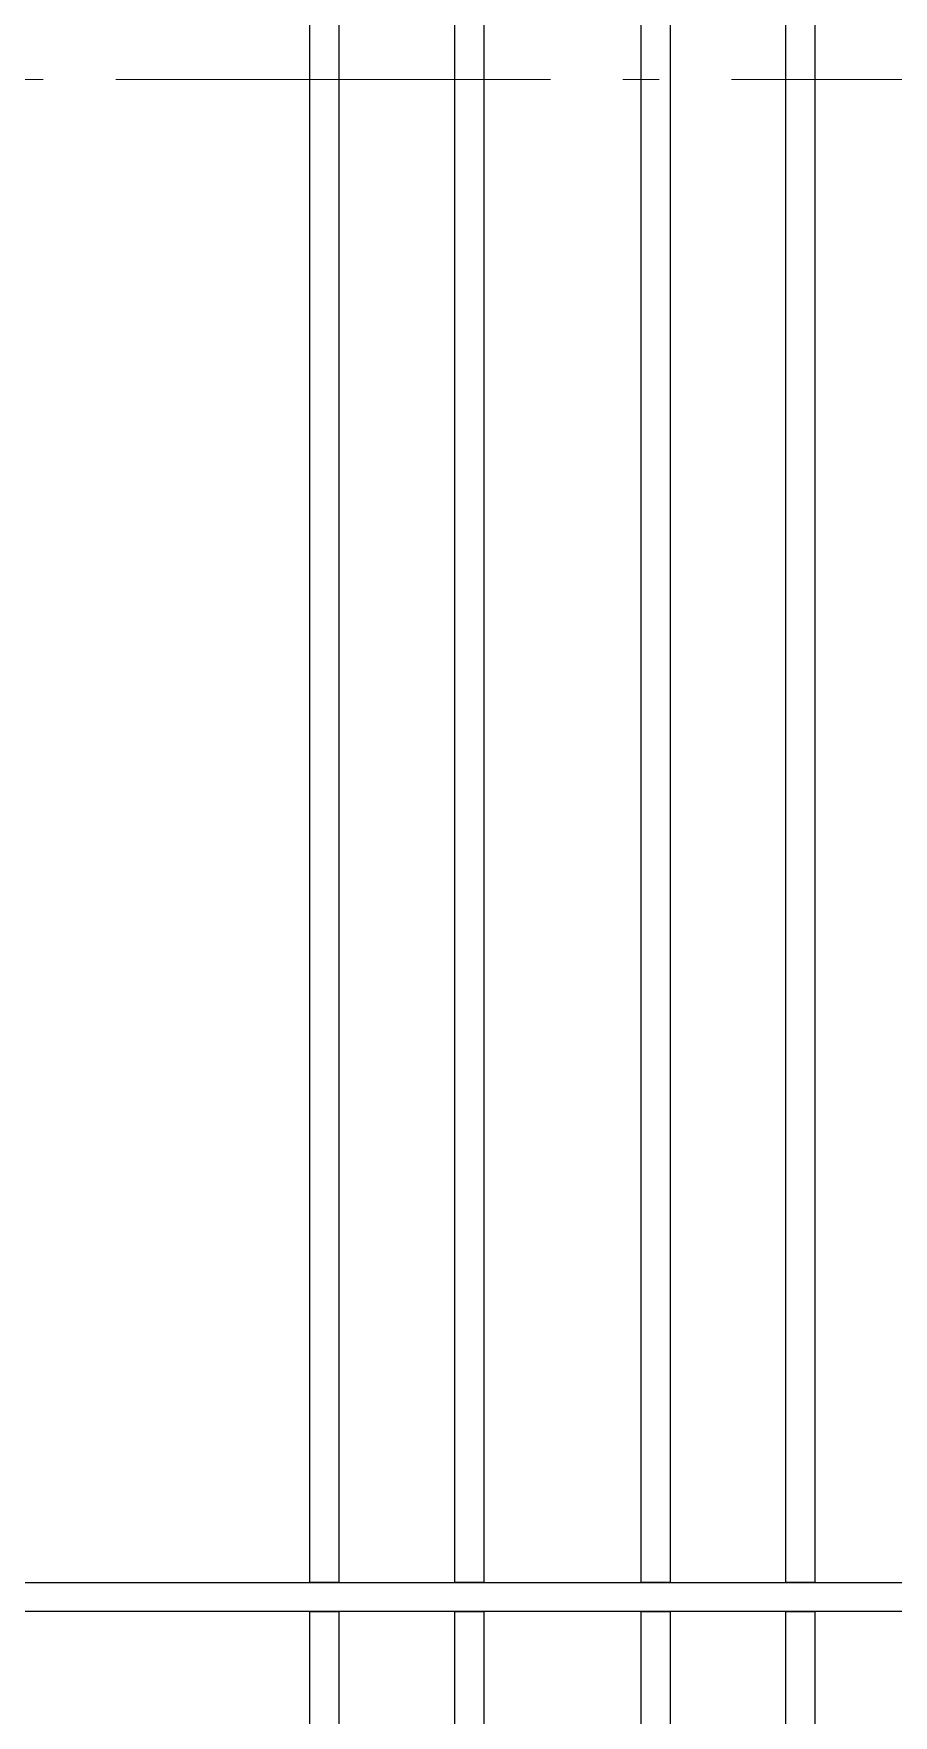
# Model space of a CAD drawing. Header units: millimetres. Extents: x -187347 to 135007, y -6415 to 292048.
# Drawn here: x -66118 to -63745, y 45539 to 50181 of the extents above; entities that cross this region are included whole.
import ezdxf

# ---------------------------------------------------------------- set-up
doc = ezdxf.new("R2010")
doc.units = ezdxf.units.MM
doc.header["$LTSCALE"] = 100
doc.linetypes.add('Z_LINE-CNTR', pattern=[17, 12, -2, 1, -2])
doc.layers.add('S-GRID', color=7, linetype='Continuous', lineweight=5)
doc.layers.add('STEEL', color=5, linetype='Continuous')

# ---------------------------------------------------------------- blocks, each defined once
blk = doc.blocks.new('steel weighing')
at = {"layer": 'STEEL', "color": 7, "linetype": 'ByBlock', "ltscale": 20, "elevation": 1.7}
for points in [[(852353.3, 737271.5), (852433.3, 737271.5), (852433.3, 732351.5), (852353.3, 732351.5)], [(852753.3, 737271.5), (852833.3, 737271.5), (852833.3, 732351.5), (852753.3, 732351.5)], [(853267.6, 737271.5), (853347.6, 737271.5), (853347.6, 732351.5), (853267.6, 732351.5)], [(853667.6, 737271.5), (853747.6, 737271.5), (853747.6, 732351.5), (853667.6, 732351.5)], [(848801.8, 732351.5), (854381.8, 732351.5), (854381.8, 732271.5), (848801.8, 732271.5)], [(852353.3, 732271.5), (852433.3, 732271.5), (852433.3, 729051.5), (852353.3, 729051.5)], [(852753.3, 732271.5), (852833.3, 732271.5), (852833.3, 729051.5), (852753.3, 729051.5)], [(853267.6, 732271.5), (853347.6, 732271.5), (853347.6, 729051.5), (853267.6, 729051.5)], [(853667.6, 732271.5), (853747.6, 732271.5), (853747.6, 729051.5), (853667.6, 729051.5)]]:
    blk.add_lwpolyline(points, close=True, dxfattribs=at)

msp = doc.modelspace()

# ---------------------------------------------------------------- linework, layer by layer
at = {"layer": 'S-GRID', "color": 152, "linetype": 'Z_LINE-CNTR'}
msp.add_line((-89691.4, 50055), (-18064, 50055), dxfattribs=at)

# ---------------------------------------------------------------- block references
at = {"layer": 'STEEL', "color": 6, "linetype": 'ByBlock'}
msp.add_blockref('steel weighing', (-917708.7, -686445.9, -1.7), dxfattribs=at)

doc.saveas('drawing.dxf')
